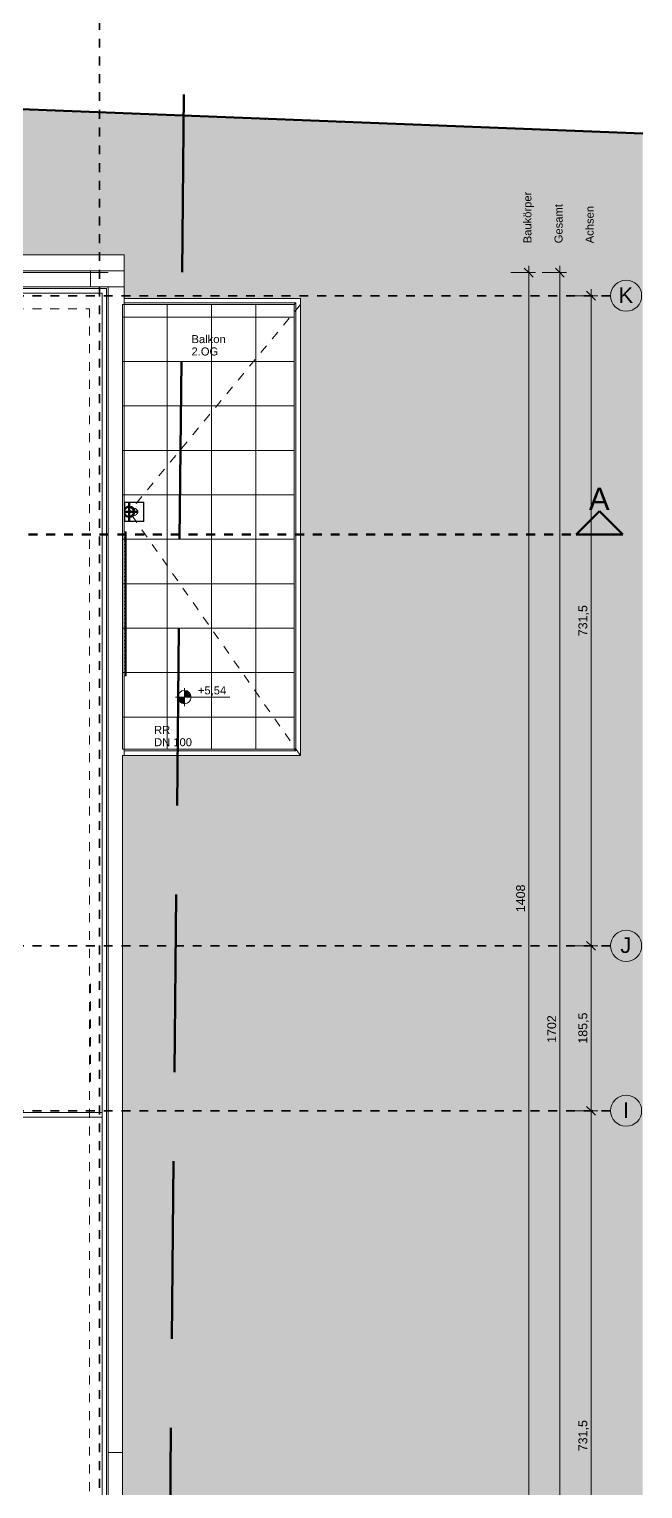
# Model space of a CAD drawing. Header units: metres. Extents: x 3.3 to 48.5, y 58.8 to 100.4.
# Drawn here: x 41.61 to 48.51, y 74.14 to 90.56 of the extents above; entities that cross this region are included whole.
import ezdxf

# ---------------------------------------------------------------- set-up
doc = ezdxf.new("R2010")
doc.units = ezdxf.units.M
for name, pattern in [('Achse', [0.009, 0.005, -0.002, 0, -0.002]), ('Strich Punkt Mittel', [0.015875, 0.00635, -0.004763, 0, -0.004763]), ('Verdeckt', [0.003, 0.002, -0.001]), ('Verdeckt Oben', [0.00225, 0.0015, -0.00075])]:
    doc.linetypes.add(name, pattern=pattern)
for name, color, linetype, lineweight in [('A-DETL-GENF_', 92, 'Continuous', 13), ('A-FLOR-HRAL', 11, 'Continuous', 5), ('A_2D', 7, 'Continuous', 5), ('A_Bemassung-50_', 4, 'Continuous', 9), ('A_Bemassung_', 4, 'Continuous', 9), ('A_Beschriftung_', 7, 'Continuous', 9), ('A_Decken', 8, 'Continuous', 13), ('A_Fenster', 7, 'Continuous', 13), ('A_Gelaender', 7, 'Continuous', 13), ('A_Grundstuecksgrenze', 5, 'Continuous', 70), ('A_Raeume', 7, 'Continuous', 13), ('A_Raster_', 1, 'Continuous', 9), ('A_Waende', 7, 'Continuous', 13), ('G-ANNO-DIMS_', 111, 'Continuous', 9), ('G-ANNO-SYMB_', 111, 'Continuous', 9), ('M-EQPM', 50, 'Continuous', 5), ('P-PIPE', 3, 'Continuous', 5), ('P-PIPE-CNTR', 3, 'Continuous', 5), ('Text', 250, 'Continuous', 9)]:
    doc.layers.add(name, color=color, linetype=linetype, lineweight=lineweight)
doc.styles.add('Arial', font='arial.ttf', dxfattribs={"height": 0.175})
doc.styles.add('Arial_1', font='arial.ttf', dxfattribs={"height": 0.09})
doc.styles.add('Arial_3', font='arial.ttf', dxfattribs={"height": 0.1})
doc.styles.add('Arial_6', font='arial.ttf', dxfattribs={"height": 0.25})
doc.styles.add('Arial_7', font='arial.ttf', dxfattribs={"height": 0.0018})
doc.dimstyles.new('WGA-Bemaßung', dxfattribs={"dimscale": 0.3048, "dimtxt": 0.102026, "dimasz": 0.328084, "dimexe": 0.246063, "dimexo": 0.0625, "dimgap": 0.04101, "dimtad": 1, "dimdec": 1, "dimlfac": 100, "dimrnd": 0.5, "dimdsep": 46, "dimtxsty": 'Arial_3', "dimblk1": 'OBLIQUE', "dimblk2": 'OBLIQUE', "dimsah": 1, "dimcen": 0.09, "dimdle": 0.246063, "dimazin": 2, "dimtfac": 1, "dimtdec": 4, "dimtix": 1, "dimtmove": 0, "dimatfit": 3, "dimfxl": 0.656168, "dimfxlon": 1, "dimtvp": 1, "dimtolj": 1, "dimtzin": 0, "dimarcsym": 2})

# ---------------------------------------------------------------- blocks, each defined once
blk = doc.blocks.new('Typ des oberen Holms - Oberer Geländerholm_Innen_-3410094-263_PP_DDS_BT1')
at = {"layer": 'A_Gelaender', "lineweight": 5}
for p, q in [((39.443, 87.638), (42.483, 87.638)), ((42.433, 87.588), (39.443, 87.588)), ((42.433, 71.048), (42.433, 87.588)), ((42.483, 87.638), (42.483, 70.998))]:
    blk.add_line(p, q, dxfattribs=at)
blk = doc.blocks.new('Typ des oberen Holms - Oberer Geländerholm_Innen_-V4-263_PP_DDS_BT1')
at = {"layer": 'A_Gelaender', "lineweight": 5}
for p, q in [((39.443, 87.638), (42.483, 87.638)), ((39.443, 87.588), (42.433, 87.588)), ((42.433, 87.588), (42.433, 71.048)), ((42.483, 87.638), (42.483, 70.998))]:
    blk.add_line(p, q, dxfattribs=at)
blk = doc.blocks.new('Geländer - Geländer-3423069-263_PP_DDS_BT1')
at = {"layer": 'A_Gelaender', "lineweight": 5}
for p, q in [((42.683, 87.458), (44.593, 87.458)), ((44.613, 87.478), (44.593, 87.458)), ((44.593, 87.458), (44.593, 82.458)), ((44.593, 82.458), (42.683, 82.458)), ((44.613, 82.438), (44.593, 82.458))]:
    blk.add_line(p, q, dxfattribs=at)
blk = doc.blocks.new('Typ des oberen Holms - Oberer Geländerholm_Innen_-3423079-263_PP_DDS_BT1')
at = {"layer": 'A_Gelaender', "lineweight": 5}
for p, q in [((44.613, 87.478), (42.683, 87.478)), ((44.613, 82.438), (44.613, 87.478)), ((42.683, 82.438), (44.613, 82.438))]:
    blk.add_line(p, q, dxfattribs=at)
blk = doc.blocks.new('Typ des oberen Holms - Oberer Geländerholm_Innen_-V6-263_PP_DDS_BT1')
at = {"layer": 'A_Gelaender', "lineweight": 5}
for p, q in [((44.613, 87.478), (42.683, 87.478)), ((44.613, 82.438), (44.613, 87.478)), ((42.683, 82.438), (44.613, 82.438))]:
    blk.add_line(p, q, dxfattribs=at)
blk = doc.blocks.new('Typ des oberen Holms - Oberer Geländerholm_Innen_-3634387-263_PP_DDS_BT1')
at = {"layer": 'A_Gelaender', "lineweight": 5}
for p, q in [((39.483, 78.37), (42.433, 78.37)), ((42.433, 78.32), (39.483, 78.32)), ((42.433, 78.37), (42.433, 78.32))]:
    blk.add_line(p, q, dxfattribs=at)
blk = doc.blocks.new('Typ des oberen Holms - Oberer Geländerholm_Innen_-V9-263_PP_DDS_BT1')
at = {"layer": 'A_Gelaender', "lineweight": 5}
for p, q in [((39.483, 78.37), (42.433, 78.37)), ((39.483, 78.32), (42.433, 78.32)), ((42.433, 78.37), (42.433, 78.32))]:
    blk.add_line(p, q, dxfattribs=at)
blk = doc.blocks.new('Fens_1tlg_OL - DF_OL_DK_1120x2400-V15-263_PP_DDS_BT1')
at = {"layer": 'A_Fenster', "linetype": 'Verdeckt Oben', "lineweight": 5}
for p, q in [((-0.6, 0.1), (0.6, 0.1)), ((-0.6, 0.1), (0.6, 0.1)), ((-0.525, -0.1), (0.525, -0.1))]:
    blk.add_line(p, q, dxfattribs=at)
blk = doc.blocks.new('HLS_Rigol - 20x8cm-V23-263_PP_DDS_BT1')
at = {"layer": 'M-EQPM'}
h = blk.add_hatch(dxfattribs=at)
h.set_pattern_fill('FP_22', color=256, style=0, pattern_type=2)
h.set_pattern_definition([(270, (0, 0.6096), (0.04, 0), [])])
h.paths.add_polyline_path([(1.62, 0.095), (0, 0.095), (0, 0.08), (1.62, 0.08)])
for p, q in [((0, 0.097), (0, 0.1)), ((0, 0.1), (1.62, 0.1)), ((0, 0.1), (1.62, 0.1)), ((0, 0.097), (1.62, 0.097)), ((0, 0.08), (0, 0.095)), ((0, 0.095), (1.62, 0.095)), ((1.62, 0.1), (1.62, 0.097)), ((1.62, 0.095), (1.62, 0.08))]:
    blk.add_line(p, q, dxfattribs=at)
blk = doc.blocks.new('HLS_Wasserfangkasten - HLS_Wasserfangkasten-V38-263_PP_DDS_BT1')
at = {"layer": 'M-EQPM'}
for p, q in [((-0.11, 0.11), (-0.11, -0.11)), ((-0.105, -0.105), (-0.105, 0.105)), ((-0.105, 0.105), (0.105, 0.105)), ((0.105, 0.105), (0.105, -0.105)), ((0.11, -0.11), (0.11, 0.11)), ((-0.11, -0.11), (0.11, -0.11)), ((0.105, -0.105), (-0.105, -0.105))]:
    blk.add_line(p, q, dxfattribs=at)
for start, end in [(161.32, 180), (180, 360), (360, 16.3324)]:
    blk.add_arc((0, 0), 0.04, start, end, dxfattribs=at)
blk = doc.blocks.new('Family - ___-3180367-263_PP_DDS_BT1')
at = {"layer": 'A_Grundstuecksgrenze'}
blk.add_line((48.515, 89.384), (26.926, 90.223), dxfattribs=at)
blk = doc.blocks.new('Dtai_Fluchtlinie_Grenzlinie - Dtai_Grenzlinie-4164918-263_PP_DDS_BT1')
at = {"layer": 'A-DETL-GENF_', "lineweight": 70}
for p, q in [((12.45, 0), (14.45, 0)), ((15.45, 0), (17.45, 0)), ((18.45, 0), (20.45, 0)), ((21.45, 0), (23.45, 0)), ((24.45, 0), (26.45, 0)), ((27.45, 0), (29.45, 0))]:
    blk.add_line(p, q, dxfattribs=at)
blk = doc.blocks.new('Raster - BS_Achse-112124-263_PP_DDS_BT1')
at = {"layer": 'A_Beschriftung_'}
blk.add_circle((0, 0), 0.0035, dxfattribs=at)
blk = doc.blocks.new('Höhenkoten - 018-55641-263_PP_DDS_BT1')
at = {"layer": 'G-ANNO-DIMS_'}
h = blk.add_hatch(color=256, dxfattribs=at)
edge = h.paths.add_edge_path()
edge.add_line((0, 0), (0, -0.0015))
edge.add_arc((0, 0), 0.0015, 180, 270, ccw=False)
edge.add_line((-0.0015, 0), (0, 0))
h = blk.add_hatch(color=256, dxfattribs=at)
edge = h.paths.add_edge_path()
edge.add_line((0, 0), (0, 0.0015))
edge.add_arc((0, 0), 0.0015, 0, 90, ccw=False)
edge.add_line((0.0015, 0), (0, 0))
for p, q in [((-0.002, 0), (0.01024, 0)), ((0, 0), (0, 0.002)), ((0, 0), (0, -0.002))]:
    blk.add_line(p, q, dxfattribs=at)
blk.add_circle((0, 0), 0.0015, dxfattribs=at)
blk = doc.blocks.new('DIMBLOCK3-263_PP_DDS_BT1')
at = {"layer": 'A_Bemassung-50_', "lineweight": 35, "transparency": 16777216}
for p, q in [((47.582, 87.818), (47.532, 87.868)), ((47.582, 87.818), (47.632, 87.768)), ((47.582, 70.798), (47.532, 70.848)), ((47.582, 70.798), (47.632, 70.748))]:
    blk.add_line(p, q, dxfattribs=at)
at = {"layer": 'A_Bemassung-50_', "transparency": 16777216}
for p, q in [((47.582, 87.893), (47.582, 70.723)), ((47.582, 87.818), (47.382, 87.818)), ((47.582, 87.818), (47.657, 87.818)), ((47.582, 70.798), (47.382, 70.798)), ((47.582, 70.798), (47.657, 70.798))]:
    blk.add_line(p, q, dxfattribs=at)
at = {"layer": 'A_Bemassung-50_', "color": 0, "transparency": 16777216, "insert": (47.44, 79.154), "char_height": 0.1, "width": 0.36918, "attachment_point": 1, "rotation": 90, "line_spacing_factor": 0.941778, "style": 'Arial_3'}
blk.add_mtext('1702', dxfattribs=at)
blk = doc.blocks.new('_Oblique')
at = {"color": 0, "linetype": 'ByBlock', "lineweight": -2}
blk.add_line((-0.5, -0.5), (0.5, 0.5), dxfattribs=at)
blk = doc.blocks.new('DIMBLOCK16-263_PP_DDS_BT1')
at = {"layer": 'A_Bemassung-50_', "lineweight": 35, "transparency": 16777216}
for p, q in [((47.232, 87.818), (47.182, 87.868)), ((47.232, 87.818), (47.282, 87.768)), ((47.232, 73.738), (47.182, 73.788)), ((47.232, 73.738), (47.282, 73.688))]:
    blk.add_line(p, q, dxfattribs=at)
at = {"layer": 'A_Bemassung-50_', "transparency": 16777216}
for p, q in [((47.232, 87.893), (47.232, 73.738)), ((47.232, 87.818), (47.032, 87.818)), ((47.232, 87.818), (47.307, 87.818)), ((47.232, 73.738), (47.032, 73.738)), ((47.232, 73.738), (47.307, 73.738))]:
    blk.add_line(p, q, dxfattribs=at)
at = {"layer": 'A_Bemassung-50_', "color": 0, "transparency": 16777216, "insert": (47.09, 80.624), "char_height": 0.1, "width": 0.36918, "attachment_point": 1, "rotation": 90, "line_spacing_factor": 0.941778, "style": 'Arial_3'}
blk.add_mtext('1408', dxfattribs=at)
blk = doc.blocks.new('Schnitt - 100_Gebaeudeschnitt-1260755-263_PP_DDS_BT1')
at = {"layer": 'G-ANNO-SYMB_'}
blk.add_hatch(color=256, dxfattribs=at).paths.add_polyline_path([(-0.00829, 0), (-0.00305, 0.00525), (0.0022, 0)])
at = {"layer": 'G-ANNO-SYMB_', "lineweight": 70}
for p, q in [((-0.00305, 0.00525), (-0.00829, 0)), ((0.0022, 0), (-0.00305, 0.00525)), ((-0.00829, 0), (0.0022, 0))]:
    blk.add_line(p, q, dxfattribs=at)
blk = doc.blocks.new('BS_Maßkette_AT_PP - unten oder rechts-9611919-263_PP_DDS_BT1')
at = {"layer": 'A_Beschriftung_', "char_height": 0.0018, "attachment_point": 1, "style": 'Arial_7'}
for s, insert, width in [('Baukörper', (-0.00023, -0.02079), 0.0137089), ('Gesamt', (-0.00023, -0.02779), 0.0102616), ('Achsen', (-0.00023, -0.03479), 0.0099409)]:
    blk.add_mtext(s, dxfattribs=dict(at, insert=insert, width=width))
blk = doc.blocks.new('DIMBLOCK51-263_PP_DDS_BT1')
at = {"layer": 'A_Bemassung-50_', "transparency": 16777216}
for p, q in [((47.932, 78.39), (47.732, 78.39)), ((47.932, 71.003), (47.932, 78.39)), ((47.932, 78.39), (48.007, 78.39)), ((47.932, 71.078), (47.732, 71.078)), ((47.932, 71.078), (48.007, 71.078))]:
    blk.add_line(p, q, dxfattribs=at)
at = {"layer": 'A_Bemassung-50_', "lineweight": 35, "transparency": 16777216}
for p, q in [((47.932, 78.39), (47.882, 78.44)), ((47.932, 78.39), (47.982, 78.34)), ((47.932, 71.078), (47.882, 71.128)), ((47.932, 71.078), (47.982, 71.028))]:
    blk.add_line(p, q, dxfattribs=at)
at = {"layer": 'A_Bemassung-50_', "color": 0, "transparency": 16777216, "insert": (47.79, 74.561), "char_height": 0.1, "width": 0.41627, "attachment_point": 1, "rotation": 90, "line_spacing_factor": 0.941778, "style": 'Arial_3'}
blk.add_mtext('731,5', dxfattribs=at)
blk = doc.blocks.new('DIMBLOCK52-263_PP_DDS_BT1')
at = {"layer": 'A_Bemassung-50_', "lineweight": 35, "transparency": 16777216}
for p, q in [((47.932, 80.245), (47.882, 80.295)), ((47.932, 80.245), (47.982, 80.195)), ((47.932, 78.39), (47.882, 78.44)), ((47.932, 78.39), (47.982, 78.34))]:
    blk.add_line(p, q, dxfattribs=at)
at = {"layer": 'A_Bemassung-50_', "transparency": 16777216}
for p, q in [((47.932, 80.245), (47.732, 80.245)), ((47.932, 78.39), (47.932, 80.245)), ((47.932, 80.245), (48.007, 80.245)), ((47.932, 78.39), (47.732, 78.39)), ((47.932, 78.39), (48.007, 78.39))]:
    blk.add_line(p, q, dxfattribs=at)
at = {"layer": 'A_Bemassung-50_', "color": 0, "transparency": 16777216, "insert": (47.79, 79.145), "char_height": 0.1, "width": 0.41627, "attachment_point": 1, "rotation": 90, "line_spacing_factor": 0.941778, "style": 'Arial_3'}
blk.add_mtext('185,5', dxfattribs=at)
blk = doc.blocks.new('DIMBLOCK53-263_PP_DDS_BT1')
at = {"layer": 'A_Bemassung-50_', "transparency": 16777216}
for p, q in [((47.932, 87.558), (47.732, 87.558)), ((47.932, 80.245), (47.932, 87.633)), ((47.932, 87.558), (48.007, 87.558)), ((47.932, 80.245), (47.732, 80.245)), ((47.932, 80.245), (48.007, 80.245))]:
    blk.add_line(p, q, dxfattribs=at)
at = {"layer": 'A_Bemassung-50_', "lineweight": 35, "transparency": 16777216}
for p, q in [((47.932, 87.558), (47.882, 87.608)), ((47.932, 87.558), (47.982, 87.508)), ((47.932, 80.245), (47.882, 80.295)), ((47.932, 80.245), (47.982, 80.195))]:
    blk.add_line(p, q, dxfattribs=at)
at = {"layer": 'A_Bemassung-50_', "color": 0, "transparency": 16777216, "insert": (47.79, 83.728), "char_height": 0.1, "width": 0.41627, "attachment_point": 1, "rotation": 90, "line_spacing_factor": 0.941778, "style": 'Arial_3'}
blk.add_mtext('731,5', dxfattribs=at)

msp = doc.modelspace()

# ---------------------------------------------------------------- hatches: boundary and pattern name
at = {"layer": 'A-DETL-GENF_'}
h = msp.add_hatch(color=7, dxfattribs=at)
h.paths.add_polyline_path([(34.721, 60.695), (48.5147, 60.9742), (48.5147, 89.3718), (26.922, 90.2112), (3.2658, 93.9965), (3.2658, 60.8843), (3.9728, 60.8797), (34.7182, 60.695)])
h.paths.add_polyline_path([(45.7835, 66.2829), (45.7835, 66.2829), (45.7971, 66.2829)])
h.paths.add_polyline_path([(7.7127, 68.818), (7.6627, 68.818), (7.6627, 82.3889), (5.6628, 82.387), (5.6627, 82.388), (5.6627, 87.528), (7.6427, 87.528), (7.6427, 88.018), (22.2377, 88.018), (22.2377, 88.998), (25.5977, 88.998), (25.5977, 88.018), (42.6827, 88.018), (42.6827, 87.528), (44.6627, 87.528), (44.6627, 82.388), (42.6627, 82.388), (42.6627, 70.798), (42.3177, 70.798), (42.3177, 68.818), (36.1777, 68.818), (36.1777, 70.8006), (28.7649, 70.8006), (28.7649, 70.578), (28.5449, 70.578), (28.5449, 70.8004), (21.6481, 70.7965), (21.6481, 68.818), (15.5127, 68.818), (15.5127, 70.8167), (11.8027, 70.8167), (11.8027, 68.818), (8.9219, 68.818)])
at = {"layer": 'A-DETL-GENF_', "lineweight": 5}
h = msp.add_hatch(dxfattribs=at)
h.set_pattern_fill('FP_24', color=252, style=0, pattern_type=2)
h.set_pattern_definition([(90, (-1.337, 1.318), (-0.5, 0), []), (180, (-1.337, 1.318), (-1e-16, -0.5), [])])
h.paths.add_polyline_path([(39.3639, 68.888), (42.2477, 68.888), (42.2477, 70.818), (36.2477, 70.818), (36.2477, 68.888), (38.7462, 68.888)])
h.paths.add_polyline_path([(11.3965, 68.888), (11.7327, 68.888), (11.7327, 70.818), (7.7327, 70.818), (7.7327, 68.888), (11.0429, 68.888)])
h.paths.add_polyline_path([(15.6385, 68.888), (21.5781, 68.888), (21.5781, 70.818), (15.5127, 70.818), (15.5127, 68.888), (15.5752, 68.888)])
h.paths.add_polyline_path([(42.6827, 82.458), (44.5927, 82.458), (44.5927, 87.458), (42.6627, 87.458), (42.6627, 82.458)])
h.paths.add_polyline_path([(7.4427, 82.458), (7.6627, 82.458), (7.6627, 87.458), (5.7327, 87.458), (5.7327, 82.458), (6.2599, 82.458)])
h.paths.add_polyline_path([(25.36, 88.018), (25.4177, 88.018), (25.4177, 88.818), (22.4177, 88.818), (22.4177, 88.018), (25.1832, 88.018)])

# ---------------------------------------------------------------- linework, layer by layer
at = {"layer": 'A_2D'}
for p, q in [((25.5977, 88.018), (42.6827, 88.018)), ((42.6827, 88.018), (42.6827, 87.528)), ((42.6827, 87.528), (44.6627, 87.528)), ((44.6627, 87.528), (44.6627, 82.388)), ((44.6627, 82.388), (42.6627, 82.388)), ((42.6627, 82.388), (42.6627, 70.798))]:
    msp.add_line(p, q, dxfattribs=at)
at = {"layer": 'A_2D', "linetype": 'Verdeckt', "lineweight": 13}
for p, q in [((38.0501, 87.4118), (42.2913, 87.4118)), ((42.2913, 87.4118), (42.2913, 71.1618))]:
    msp.add_line(p, q, dxfattribs=at)
at = {"layer": 'A_2D', "lineweight": 13}
for p, q in [((44.5927, 87.458), (42.6627, 87.458)), ((42.6627, 87.458), (42.6627, 82.458)), ((44.5927, 82.458), (44.5927, 87.458)), ((42.6627, 82.458), (44.5927, 82.458))]:
    msp.add_line(p, q, dxfattribs=at)
at = {"layer": 'A_2D', "linetype": 'Verdeckt'}
for p in [(44.6627, 87.458), (44.6627, 82.388)]:
    msp.add_line(p, (42.7384, 85.128), dxfattribs=at)
at = {"layer": 'A_Decken'}
for p, q in [((42.2027, 89.6295), (26.926, 90.2231)), ((43.6218, 89.5742), (42.5027, 89.6178)), ((44.2726, 89.5489), (44.2667, 89.5491)), ((45.0102, 89.5204), (44.9106, 89.5243)), ((45.1108, 89.5166), (48.5147, 89.3843)), ((39.6529, 87.658), (42.5027, 87.658)), ((42.5027, 87.658), (42.5027, 70.978)), ((44.5927, 87.458), (42.6827, 87.458)), ((44.5927, 82.458), (44.5927, 87.458)), ((42.6977, 84.903), (42.6997, 84.903)), ((42.6997, 83.283), (42.6977, 83.283)), ((42.6827, 82.458), (44.5927, 82.458))]:
    msp.add_line(p, q, dxfattribs=at)
at = {"layer": 'A_Raeume', "color": 8, "linetype": 'Verdeckt'}
for p, q in [((48.5147, 89.3843), (45.1108, 89.5166)), ((44.5927, 87.458), (42.6827, 87.458)), ((44.5927, 82.458), (44.5927, 87.458)), ((42.6827, 82.458), (44.5927, 82.458))]:
    msp.add_line(p, q, dxfattribs=at)
at = {"layer": 'A_Raster_', "linetype": 'Strich Punkt Mittel', "lineweight": 35}
for p, q in [((42.4027, 59.9489), (42.4027, 94.2296)), ((48.1518, 87.558), (4.7026, 87.558)), ((48.1518, 80.2455), (4.7026, 80.2455)), ((48.1518, 78.3905), (4.7026, 78.3905))]:
    msp.add_line(p, q, dxfattribs=at)
at = {"layer": 'A_Waende'}
for p, q in [((37.0893, 89.828), (44.2667, 89.5491)), ((44.2667, 89.5491), (44.2662, 89.5369)), ((44.2729, 89.5504), (44.2723, 89.5366)), ((44.2729, 89.5504), (44.9106, 89.5256)), ((44.9107, 89.5187), (44.9106, 89.5256)), ((45.1107, 89.5221), (44.9107, 89.5187)), ((45.1107, 89.5221), (45.111, 89.504)), ((39.6577, 87.838), (42.6827, 87.838)), ((42.3027, 87.658), (42.3027, 87.838)), ((42.5027, 87.818), (39.6577, 87.818)), ((42.6827, 87.658), (42.5027, 87.658)), ((42.6827, 87.528), (42.6827, 82.388)), ((42.5027, 74.5452), (42.6627, 74.5452))]:
    msp.add_line(p, q, dxfattribs=at)
at = {"layer": 'G-ANNO-SYMB_', "linetype": 'Achse', "lineweight": 70}
msp.add_line((5.0046, 84.8728), (47.8756, 84.8728), dxfattribs=at)
at = {"layer": 'P-PIPE', "color": 150, "lineweight": 100}
for start, end in [(90, 153.30316), (206.69684, 270), (0, 90), (270, 0)]:
    msp.add_arc((42.7384, 85.128), 0.0571, start, end, dxfattribs=at)
at = {"layer": 'P-PIPE-CNTR', "color": 150, "lineweight": 100}
for p, q in [((42.7384, 85.028), (42.7384, 85.228)), ((42.6877, 85.128), (42.8384, 85.128))]:
    msp.add_line(p, q, dxfattribs=at)

# ---------------------------------------------------------------- block references
at = {"layer": 'A-DETL-GENF_', "rotation": 89.44490754171983}
msp.add_blockref('Dtai_Fluchtlinie_Grenzlinie - Dtai_Grenzlinie-4164918-263_PP_DDS_BT1', (43.0679, 60.374), dxfattribs=at)
at = {"layer": 'A-FLOR-HRAL'}
msp.add_blockref('Geländer - Geländer-3423069-263_PP_DDS_BT1', (0, 0), dxfattribs=at)
at = {"layer": 'A_Beschriftung_'}
for name, p, xscale, yscale, zscale, rotation in [('BS_Maßkette_AT_PP - unten oder rechts-9611919-263_PP_DDS_BT1', (46.1325, 88.1595), 50, 50, 50, 90.0000000000001), ('Raster - BS_Achse-112124-263_PP_DDS_BT1', (48.3268, 87.558), 49.99999999999998, 49.99999999999998, 49.99999999999998, 90), ('Raster - BS_Achse-112124-263_PP_DDS_BT1', (48.3268, 80.2455), 49.99999999999998, 49.99999999999998, 49.99999999999998, 89.99999999999991), ('Raster - BS_Achse-112124-263_PP_DDS_BT1', (48.3268, 78.3905), 49.99999999999998, 49.99999999999998, 49.99999999999998, 89.99999999999989)]:
    msp.add_blockref(name, p, dxfattribs=dict(at, xscale=xscale, yscale=yscale, zscale=zscale, rotation=rotation))
at = {"layer": 'A_Fenster', "linetype": 'Verdeckt Oben', "lineweight": 5, "rotation": 89.99999999999991}
msp.add_blockref('Fens_1tlg_OL - DF_OL_DK_1120x2400-V15-263_PP_DDS_BT1', (42.4027, 79.318), dxfattribs=at)
at = {"layer": 'A_Gelaender', "lineweight": 5}
for name in ['Typ des oberen Holms - Oberer Geländerholm_Innen_-3410094-263_PP_DDS_BT1', 'Typ des oberen Holms - Oberer Geländerholm_Innen_-V4-263_PP_DDS_BT1', 'Typ des oberen Holms - Oberer Geländerholm_Innen_-3423079-263_PP_DDS_BT1', 'Typ des oberen Holms - Oberer Geländerholm_Innen_-V6-263_PP_DDS_BT1', 'Typ des oberen Holms - Oberer Geländerholm_Innen_-3634387-263_PP_DDS_BT1', 'Typ des oberen Holms - Oberer Geländerholm_Innen_-V9-263_PP_DDS_BT1']:
    msp.add_blockref(name, (0, 0), dxfattribs=at)
at = {"layer": 'A_Grundstuecksgrenze'}
msp.add_blockref('Family - ___-3180367-263_PP_DDS_BT1', (0, 0), dxfattribs=at)
at = {"layer": 'G-ANNO-DIMS_', "xscale": 49.99999999999998, "yscale": 49.99999999999998, "zscale": 49.99999999999998}
msp.add_blockref('Höhenkoten - 018-55641-263_PP_DDS_BT1', (43.3588, 83.043), dxfattribs=at)
at = {"layer": 'G-ANNO-SYMB_', "extrusion": (0, 0, -1), "xscale": 49.99999999999998, "yscale": 49.99999999999998, "zscale": 49.99999999999998}
msp.add_blockref('Schnitt - 100_Gebaeudeschnitt-1260755-263_PP_DDS_BT1', (-47.8756, 84.8728), dxfattribs=at)
at = {"layer": 'M-EQPM'}
for name, p, rotation in [('HLS_Wasserfangkasten - HLS_Wasserfangkasten-V38-263_PP_DDS_BT1', (42.7927, 85.1267), 89.99999999999658), ('HLS_Rigol - 20x8cm-V23-263_PP_DDS_BT1', (42.6027, 84.903), 270)]:
    msp.add_blockref(name, p, dxfattribs=dict(at, rotation=rotation))

# ---------------------------------------------------------------- texts
at = {"layer": 'A_Beschriftung_', "char_height": 0.175, "attachment_point": 1, "style": 'Arial'}
for s, insert, width in [('K', (48.2423, 87.6527), 0.200422), ('J', (48.262, 80.3402), 0.152321), ('I', (48.29, 78.4852), 0.084177)]:
    msp.add_mtext(s, dxfattribs=dict(at, insert=insert, width=width))
at = {"layer": 'G-ANNO-DIMS_', "insert": (43.5104, 83.1641), "char_height": 0.09, "width": 0.380128, "attachment_point": 1, "line_spacing_factor": 0.941778, "style": 'Arial_1'}
msp.add_mtext('+5,54', dxfattribs=at)
at = {"layer": 'G-ANNO-SYMB_', "insert": (47.9086, 85.3981), "char_height": 0.25, "width": 0.284599, "attachment_point": 1, "style": 'Arial_6'}
msp.add_mtext('A', dxfattribs=at)
at = {"layer": 'Text', "color": 7, "char_height": 0.09, "attachment_point": 1, "style": 'Arial_1'}
for s, insert, width in [('Balkon', (43.4386, 87.1149), 0.452953), ('2.OG', (43.4386, 86.976), 0.356751), ('RR', (43.0175, 82.7197), 0.216456), ('DN 100', (43.0175, 82.5808), 0.509072)]:
    msp.add_mtext(s, dxfattribs=dict(at, insert=insert, width=width))

# ---------------------------------------------------------------- dimensions: what is measured, and where the dimension line sits
at = {"layer": 'A_Bemassung_'}
for base, p1, p2, override, picture, middle in [((47.2319, 73.738), (47.0319, 87.818), (47.0319, 73.738), {"dimpost": '<>', "dimfxl": 14.08}, 'DIMBLOCK16-263_PP_DDS_BT1', (47.1684, 80.778)), ((47.5819, 70.798), (47.3819, 87.818), (47.3819, 70.798), {"dimpost": '<>', "dimfxl": 17.02}, 'DIMBLOCK3-263_PP_DDS_BT1', (47.5184, 79.308)), ((47.9319380721, 87.5579984321), (47.7319380721, 80.2454984321), (47.7319380721, 87.5579984321), {"dimpost": '<>', "dimfxl": 7.3125}, 'DIMBLOCK53-263_PP_DDS_BT1', (47.8683466667, 83.9017484321)), ((47.9319, 80.2455), (47.7319, 78.3905), (47.7319, 80.2455), {"dimpost": '<>', "dimfxl": 1.855}, 'DIMBLOCK52-263_PP_DDS_BT1', (47.8684, 79.318)), ((47.9319380721, 78.3904984321), (47.7319380721, 71.0779984321), (47.7319380721, 78.3904984321), {"dimpost": '<>', "dimfxl": 7.3125}, 'DIMBLOCK51-263_PP_DDS_BT1', (47.8683466667, 74.7342484321))]:
    dim = msp.add_linear_dim(base=base, p1=p1, p2=p2, angle=90, dimstyle='WGA-Bemaßung', override=override, dxfattribs=at)
    dim.commit()
    dim.dimension.update_dxf_attribs({"geometry": picture, "text_midpoint": middle})

doc.saveas('drawing.dxf')
